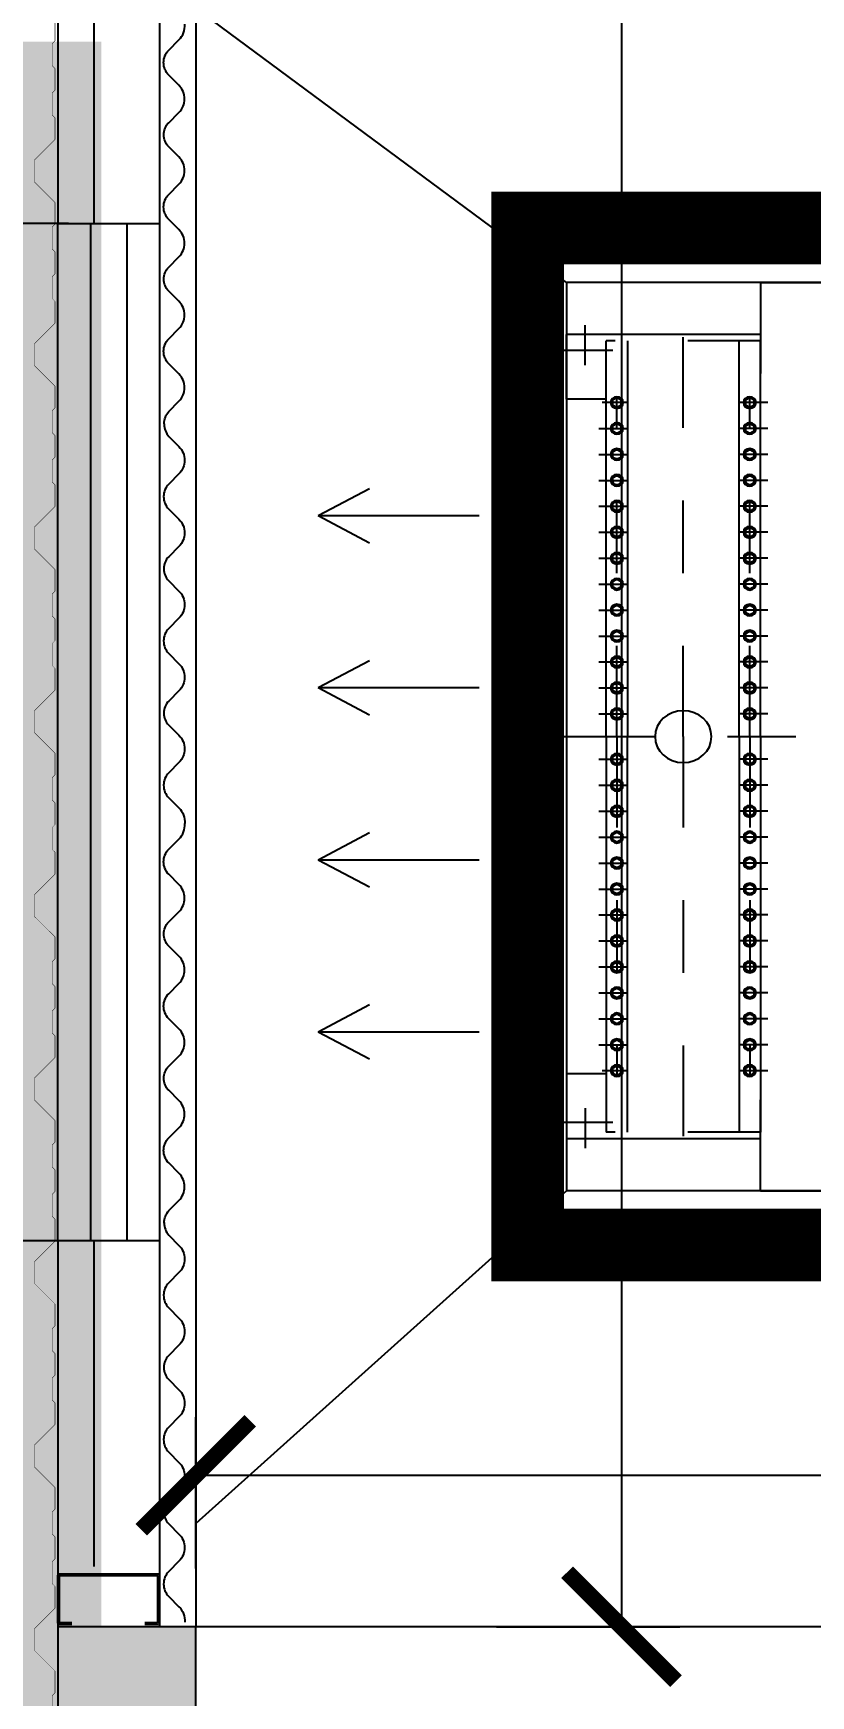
# Model space of a CAD drawing. Header units: millimetres. Extents: x -129 to 3172, y -143 to 919.
# Drawn here: x -53.422 to -52.352, y 33.584 to 35.872 of the extents above; entities that cross this region are included whole.
import ezdxf

# ---------------------------------------------------------------- set-up
doc = ezdxf.new("R2010")
doc.units = ezdxf.units.MM
doc.header["$LTSCALE"] = 0.1
for name, pattern in [('CENTER', [2, 1.25, -0.25, 0.25, -0.25]), ('DASHED', [0.75, 0.5, -0.25]), ('HIDDEN', [9.525, 6.35, -3.175])]:
    doc.linetypes.add(name, pattern=pattern)
for name, color, linetype in [('A-CHAPA ACANALADA', 8, 'Continuous'), ('A-CHAPA TRAPEZOIDAL', 3, 'Continuous'), ('A-GRANZA', 8, 'Continuous'), ('A-MURO BLOCK', 4, 'Continuous'), ('A-VISTAS', 251, 'Continuous'), ('C-METALICA', 8, 'Continuous'), ('E-GENERAL', 8, 'Continuous'), ('H-HATCH MURO', 252, 'Continuous'), ('MET-COLUMNA METALICA', 3, 'Continuous'), ('MET-CORREAS DE CV', 1, 'Continuous'), ('MET-LANA VIDRIO', 8, 'Continuous'), ('P-PINT VIAL AMARILLA', 9, 'Continuous'), ('zA-COTAS', 1, 'Continuous')]:
    doc.layers.add(name, color=color, linetype=linetype)
doc.styles.add('ROMANS', font='ROMANS.SHX', dxfattribs={"width": 0.8, "height": 0.2})
doc.linetypes.add('REFERENCIAL CORTE TRANSVERSAL WM$0$BATTING', pattern='A,0.00254,-2.54,[134,ltypeshp.shx,S=2.54,R=0,X=-2.54,Y=0],-5.08,[134,ltypeshp.shx,S=2.54,R=180,X=2.54,Y=0],-2.54', length=10.16254)
doc.dimstyles.new('COTA 1-125', dxfattribs={"dimtxt": 0.2, "dimasz": 0.15, "dimexe": 0.08, "dimexo": 0.08, "dimgap": 0.06, "dimtad": 1, "dimzin": 0, "dimdsep": 46, "dimtxsty": 'ROMANS', "dimblk": 'ARCHTICK', "dimcen": 0, "dimclrd": 256, "dimclre": 8, "dimclrt": 3, "dimadec": 0, "dimazin": 0, "dimtfac": 1, "dimtofl": 0, "dimtmove": 0, "dimatfit": 3, "dimldrblk": 'ARCHTICK', "dimfxl": 1, "dimtolj": 1, "dimtzin": 0, "dimlwd": -1, "dimlwe": -1, "dimarcsym": 0})

# ---------------------------------------------------------------- blocks, each defined once
blk = doc.blocks.new('grupo electrogeno')
at = {"layer": 'E-GENERAL'}
for p, q in [((-161.8766, 150.8983), (-164.7965, 150.8983)), ((-164.7965, 149.6483), (-164.7965, 150.8983)), ((-164.5298, 150.8983), (-164.5298, 150.7732)), ((-164.5298, 150.8983), (-164.4402, 150.8983)), ((-164.7419, 150.7376), (-164.7965, 150.7376)), ((-165.1385, 150.6795), (-165.0678, 150.7169)), ((-165.1385, 150.6795), (-164.917, 150.6795)), ((-165.1385, 150.6795), (-165.0678, 150.6421)), ((-165.1385, 150.4427), (-165.0678, 150.4801)), ((-164.7965, 149.809), (-164.7965, 150.4587)), ((-165.1385, 150.4427), (-164.917, 150.4427)), ((-165.1385, 150.4427), (-165.0678, 150.4053)), ((-165.1385, 150.2059), (-165.0678, 150.2433)), ((-165.1385, 150.2059), (-164.917, 150.2059)), ((-165.1385, 150.2059), (-165.0678, 150.1685)), ((-165.1385, 149.9691), (-165.0678, 150.0065)), ((-165.1385, 149.9691), (-164.917, 149.9691)), ((-165.1385, 149.9691), (-165.0678, 149.9317)), ((-164.7419, 149.809), (-164.7965, 149.809)), ((-164.5298, 149.6483), (-164.5298, 149.7734)), ((-161.8766, 149.6483), (-164.7965, 149.6483)), ((-164.5298, 149.6483), (-164.4402, 149.6483)), ((-164.5298, 149.6483), (-164.4402, 149.6483))]:
    blk.add_line(p, q, dxfattribs=at)
at = {"layer": 'E-GENERAL', "linetype": 'CENTER'}
for p, q in [((-164.7711, 150.7847), (-164.7711, 150.8396)), ((-164.6359, 150.2733), (-164.6359, 150.8396)), ((-164.7329, 150.8045), (-164.8067, 150.8045)), ((-164.7127, 150.7331), (-164.7475, 150.7331)), ((-164.7273, 150.2733), (-164.7273, 150.7376)), ((-164.5197, 150.7331), (-164.559, 150.7331)), ((-164.5444, 150.2733), (-164.5444, 150.7376)), ((-164.752, 150.6974), (-164.7127, 150.6974)), ((-164.5197, 150.6974), (-164.559, 150.6974)), ((-164.752, 150.6617), (-164.7127, 150.6617)), ((-164.5197, 150.6617), (-164.559, 150.6617)), ((-164.752, 150.626), (-164.7127, 150.626)), ((-164.5197, 150.626), (-164.559, 150.626)), ((-164.752, 150.5903), (-164.7127, 150.5903)), ((-164.5197, 150.5903), (-164.559, 150.5903)), ((-164.752, 150.5545), (-164.7127, 150.5545)), ((-164.5197, 150.5545), (-164.559, 150.5545)), ((-164.752, 150.5188), (-164.7127, 150.5188)), ((-164.5197, 150.5188), (-164.559, 150.5188)), ((-164.752, 150.4831), (-164.7127, 150.4831)), ((-164.5197, 150.4831), (-164.559, 150.4831)), ((-164.752, 150.4474), (-164.7127, 150.4474)), ((-164.5197, 150.4474), (-164.559, 150.4474)), ((-164.752, 150.4117), (-164.7127, 150.4117)), ((-164.5197, 150.4117), (-164.559, 150.4117)), ((-164.752, 150.376), (-164.7127, 150.376)), ((-164.5197, 150.376), (-164.559, 150.376)), ((-164.752, 150.3403), (-164.7127, 150.3403)), ((-164.5197, 150.3403), (-164.559, 150.3403)), ((-164.752, 150.3045), (-164.7127, 150.3045)), ((-164.5197, 150.3045), (-164.559, 150.3045)), ((-164.8002, 150.2733), (-164.4809, 150.2733)), ((-164.8002, 150.2733), (-164.4809, 150.2733)), ((-164.7273, 150.2733), (-164.7273, 149.809)), ((-164.6359, 150.2733), (-164.6359, 149.707)), ((-164.5444, 150.2733), (-164.5444, 149.809)), ((-164.752, 150.242), (-164.7127, 150.242)), ((-164.5197, 150.242), (-164.559, 150.242)), ((-164.752, 150.2063), (-164.7127, 150.2063)), ((-164.5197, 150.2063), (-164.559, 150.2063)), ((-164.752, 150.1706), (-164.7127, 150.1706)), ((-164.5197, 150.1706), (-164.559, 150.1706)), ((-164.752, 150.1349), (-164.7127, 150.1349)), ((-164.5197, 150.1349), (-164.559, 150.1349)), ((-164.752, 150.0992), (-164.7127, 150.0992)), ((-164.5197, 150.0992), (-164.559, 150.0992)), ((-164.752, 150.0635), (-164.7127, 150.0635)), ((-164.5197, 150.0635), (-164.559, 150.0635)), ((-164.752, 150.0278), (-164.7127, 150.0278)), ((-164.5197, 150.0278), (-164.559, 150.0278)), ((-164.752, 149.992), (-164.7127, 149.992)), ((-164.5197, 149.992), (-164.559, 149.992)), ((-164.752, 149.9563), (-164.7127, 149.9563)), ((-164.5197, 149.9563), (-164.559, 149.9563)), ((-164.752, 149.9206), (-164.7127, 149.9206)), ((-164.5197, 149.9206), (-164.559, 149.9206)), ((-164.752, 149.8849), (-164.7127, 149.8849)), ((-164.5197, 149.8849), (-164.559, 149.8849)), ((-164.752, 149.8492), (-164.7127, 149.8492)), ((-164.5197, 149.8492), (-164.559, 149.8492)), ((-164.7127, 149.8135), (-164.7475, 149.8135)), ((-164.5197, 149.8135), (-164.559, 149.8135)), ((-164.7711, 149.7619), (-164.7711, 149.707)), ((-164.733, 149.742), (-164.8067, 149.742))]:
    blk.add_line(p, q, dxfattribs=at)
at = {"layer": 'E-GENERAL', "linetype": 'Continuous'}
for p, q in [((-164.5298, 150.8269), (-164.7965, 150.8269)), ((-164.7965, 150.7376), (-164.7965, 150.8269)), ((-164.7419, 150.7376), (-164.7965, 150.7376)), ((-164.7419, 150.2733), (-164.7419, 150.7376)), ((-164.7273, 150.7398), (-164.7337, 150.7365)), ((-164.7337, 150.7298), (-164.7337, 150.7365)), ((-164.7337, 150.7298), (-164.7273, 150.7264)), ((-164.721, 150.7365), (-164.7273, 150.7398)), ((-164.7273, 150.7264), (-164.721, 150.7298)), ((-164.721, 150.7298), (-164.721, 150.7365)), ((-164.7127, 150.7376), (-164.7127, 150.2733)), ((-164.559, 150.2733), (-164.559, 150.7376)), ((-164.5444, 150.7398), (-164.5507, 150.7365)), ((-164.5507, 150.7298), (-164.5507, 150.7365)), ((-164.5507, 150.7298), (-164.5444, 150.7264)), ((-164.538, 150.7365), (-164.5444, 150.7398)), ((-164.5444, 150.7264), (-164.538, 150.7298)), ((-164.538, 150.7298), (-164.538, 150.7365)), ((-164.5298, 150.2733), (-164.5298, 150.7376)), ((-164.7273, 150.7041), (-164.7337, 150.7008)), ((-164.7337, 150.7008), (-164.7337, 150.6941)), ((-164.721, 150.7008), (-164.7273, 150.7041)), ((-164.721, 150.7008), (-164.721, 150.6941)), ((-164.5507, 150.7008), (-164.5444, 150.7041)), ((-164.5507, 150.7008), (-164.5507, 150.6941)), ((-164.5444, 150.7041), (-164.538, 150.7008)), ((-164.538, 150.7008), (-164.538, 150.6941)), ((-164.7337, 150.6941), (-164.7273, 150.6907)), ((-164.7273, 150.6907), (-164.721, 150.6941)), ((-164.5444, 150.6907), (-164.5507, 150.6941)), ((-164.538, 150.6941), (-164.5444, 150.6907)), ((-164.7273, 150.6684), (-164.7337, 150.665)), ((-164.7337, 150.665), (-164.7337, 150.6583)), ((-164.7337, 150.6583), (-164.7273, 150.655)), ((-164.721, 150.665), (-164.7273, 150.6684)), ((-164.7273, 150.655), (-164.721, 150.6583)), ((-164.721, 150.665), (-164.721, 150.6583)), ((-164.5507, 150.665), (-164.5444, 150.6684)), ((-164.5507, 150.665), (-164.5507, 150.6583)), ((-164.5444, 150.655), (-164.5507, 150.6583)), ((-164.5444, 150.6684), (-164.538, 150.665)), ((-164.538, 150.6583), (-164.5444, 150.655)), ((-164.538, 150.665), (-164.538, 150.6583)), ((-164.7273, 150.6327), (-164.7337, 150.6293)), ((-164.721, 150.6293), (-164.7273, 150.6327)), ((-164.5507, 150.6293), (-164.5444, 150.6327)), ((-164.5444, 150.6327), (-164.538, 150.6293)), ((-164.7337, 150.6293), (-164.7337, 150.6226)), ((-164.7337, 150.6226), (-164.7273, 150.6193)), ((-164.7273, 150.6193), (-164.721, 150.6226)), ((-164.721, 150.6293), (-164.721, 150.6226)), ((-164.5507, 150.6293), (-164.5507, 150.6226)), ((-164.5444, 150.6193), (-164.5507, 150.6226)), ((-164.538, 150.6226), (-164.5444, 150.6193)), ((-164.538, 150.6293), (-164.538, 150.6226)), ((-164.7273, 150.597), (-164.7337, 150.5936)), ((-164.7337, 150.5936), (-164.7337, 150.5869)), ((-164.7337, 150.5869), (-164.7273, 150.5836)), ((-164.721, 150.5936), (-164.7273, 150.597)), ((-164.7273, 150.5836), (-164.721, 150.5869)), ((-164.721, 150.5936), (-164.721, 150.5869)), ((-164.5507, 150.5936), (-164.5444, 150.597)), ((-164.5507, 150.5936), (-164.5507, 150.5869)), ((-164.5444, 150.5836), (-164.5507, 150.5869)), ((-164.5444, 150.597), (-164.538, 150.5936)), ((-164.538, 150.5869), (-164.5444, 150.5836)), ((-164.538, 150.5936), (-164.538, 150.5869)), ((-164.7273, 150.5613), (-164.7337, 150.5579)), ((-164.721, 150.5579), (-164.7273, 150.5613)), ((-164.5507, 150.5579), (-164.5444, 150.5613)), ((-164.5444, 150.5613), (-164.538, 150.5579)), ((-164.7337, 150.5579), (-164.7337, 150.5512)), ((-164.7337, 150.5512), (-164.7273, 150.5478)), ((-164.7273, 150.5478), (-164.721, 150.5512)), ((-164.721, 150.5579), (-164.721, 150.5512)), ((-164.5507, 150.5579), (-164.5507, 150.5512)), ((-164.5444, 150.5478), (-164.5507, 150.5512)), ((-164.538, 150.5512), (-164.5444, 150.5478)), ((-164.538, 150.5579), (-164.538, 150.5512)), ((-164.7273, 150.5255), (-164.7337, 150.5222)), ((-164.7337, 150.5222), (-164.7337, 150.5155)), ((-164.7337, 150.5155), (-164.7273, 150.5121)), ((-164.721, 150.5222), (-164.7273, 150.5255)), ((-164.7273, 150.5121), (-164.721, 150.5155)), ((-164.721, 150.5222), (-164.721, 150.5155)), ((-164.5507, 150.5222), (-164.5444, 150.5255)), ((-164.5507, 150.5222), (-164.5507, 150.5155)), ((-164.5444, 150.5121), (-164.5507, 150.5155)), ((-164.5444, 150.5255), (-164.538, 150.5222)), ((-164.538, 150.5155), (-164.5444, 150.5121)), ((-164.538, 150.5222), (-164.538, 150.5155)), ((-164.7273, 150.4898), (-164.7337, 150.4865)), ((-164.7337, 150.4865), (-164.7337, 150.4798)), ((-164.7337, 150.4798), (-164.7273, 150.4764)), ((-164.721, 150.4865), (-164.7273, 150.4898)), ((-164.7273, 150.4764), (-164.721, 150.4798)), ((-164.721, 150.4865), (-164.721, 150.4798)), ((-164.5507, 150.4865), (-164.5444, 150.4898)), ((-164.5507, 150.4865), (-164.5507, 150.4798)), ((-164.5444, 150.4764), (-164.5507, 150.4798)), ((-164.5444, 150.4898), (-164.538, 150.4865)), ((-164.538, 150.4798), (-164.5444, 150.4764)), ((-164.538, 150.4865), (-164.538, 150.4798)), ((-164.7273, 150.4541), (-164.7337, 150.4508)), ((-164.7337, 150.4508), (-164.7337, 150.4441)), ((-164.721, 150.4508), (-164.7273, 150.4541)), ((-164.721, 150.4508), (-164.721, 150.4441)), ((-164.5507, 150.4508), (-164.5444, 150.4541)), ((-164.5507, 150.4508), (-164.5507, 150.4441)), ((-164.5444, 150.4541), (-164.538, 150.4508)), ((-164.538, 150.4508), (-164.538, 150.4441)), ((-164.7337, 150.4441), (-164.7273, 150.4407)), ((-164.7273, 150.4407), (-164.721, 150.4441)), ((-164.5444, 150.4407), (-164.5507, 150.4441)), ((-164.538, 150.4441), (-164.5444, 150.4407)), ((-164.7273, 150.4184), (-164.7337, 150.415)), ((-164.7337, 150.415), (-164.7337, 150.4083)), ((-164.7337, 150.4083), (-164.7273, 150.405)), ((-164.721, 150.415), (-164.7273, 150.4184)), ((-164.7273, 150.405), (-164.721, 150.4083)), ((-164.721, 150.415), (-164.721, 150.4083)), ((-164.5507, 150.415), (-164.5444, 150.4184)), ((-164.5507, 150.415), (-164.5507, 150.4083)), ((-164.5444, 150.405), (-164.5507, 150.4083)), ((-164.5444, 150.4184), (-164.538, 150.415)), ((-164.538, 150.4083), (-164.5444, 150.405)), ((-164.538, 150.415), (-164.538, 150.4083)), ((-164.7273, 150.3827), (-164.7337, 150.3793)), ((-164.7337, 150.3793), (-164.7337, 150.3726)), ((-164.721, 150.3793), (-164.7273, 150.3827)), ((-164.721, 150.3793), (-164.721, 150.3726)), ((-164.5507, 150.3793), (-164.5444, 150.3827)), ((-164.5507, 150.3793), (-164.5507, 150.3726)), ((-164.5444, 150.3827), (-164.538, 150.3793)), ((-164.538, 150.3793), (-164.538, 150.3726)), ((-164.7337, 150.3726), (-164.7273, 150.3693)), ((-164.7273, 150.3693), (-164.721, 150.3726)), ((-164.5444, 150.3693), (-164.5507, 150.3726)), ((-164.538, 150.3726), (-164.5444, 150.3693)), ((-164.7273, 150.347), (-164.7337, 150.3436)), ((-164.7337, 150.3436), (-164.7337, 150.3369)), ((-164.7337, 150.3369), (-164.7273, 150.3336)), ((-164.721, 150.3436), (-164.7273, 150.347)), ((-164.7273, 150.3336), (-164.721, 150.3369)), ((-164.721, 150.3436), (-164.721, 150.3369)), ((-164.5507, 150.3436), (-164.5444, 150.347)), ((-164.5507, 150.3436), (-164.5507, 150.3369)), ((-164.5444, 150.3336), (-164.5507, 150.3369)), ((-164.5444, 150.347), (-164.538, 150.3436)), ((-164.538, 150.3369), (-164.5444, 150.3336)), ((-164.538, 150.3436), (-164.538, 150.3369)), ((-164.7273, 150.3113), (-164.7337, 150.3079)), ((-164.721, 150.3079), (-164.7273, 150.3113)), ((-164.5507, 150.3079), (-164.5444, 150.3113)), ((-164.5444, 150.3113), (-164.538, 150.3079)), ((-164.7337, 150.3079), (-164.7337, 150.3012)), ((-164.7337, 150.3012), (-164.7273, 150.2978)), ((-164.7273, 150.2978), (-164.721, 150.3012)), ((-164.721, 150.3079), (-164.721, 150.3012)), ((-164.5507, 150.3079), (-164.5507, 150.3012)), ((-164.5444, 150.2978), (-164.5507, 150.3012)), ((-164.538, 150.3012), (-164.5444, 150.2978)), ((-164.538, 150.3079), (-164.538, 150.3012)), ((-164.7419, 150.2733), (-164.7419, 149.809)), ((-164.7127, 149.809), (-164.7127, 150.2733)), ((-164.559, 150.2733), (-164.559, 149.809)), ((-164.5298, 150.2733), (-164.5298, 149.809)), ((-164.7337, 150.2454), (-164.7273, 150.2488)), ((-164.7337, 150.2387), (-164.7337, 150.2454)), ((-164.7273, 150.2488), (-164.721, 150.2454)), ((-164.721, 150.2387), (-164.721, 150.2454)), ((-164.5444, 150.2488), (-164.5507, 150.2454)), ((-164.5507, 150.2387), (-164.5507, 150.2454)), ((-164.538, 150.2454), (-164.5444, 150.2488)), ((-164.538, 150.2387), (-164.538, 150.2454)), ((-164.7273, 150.2353), (-164.7337, 150.2387)), ((-164.721, 150.2387), (-164.7273, 150.2353)), ((-164.5507, 150.2387), (-164.5444, 150.2353)), ((-164.5444, 150.2353), (-164.538, 150.2387)), ((-164.7337, 150.2097), (-164.7273, 150.213)), ((-164.7337, 150.203), (-164.7337, 150.2097)), ((-164.7273, 150.1996), (-164.7337, 150.203)), ((-164.7273, 150.213), (-164.721, 150.2097)), ((-164.721, 150.203), (-164.7273, 150.1996)), ((-164.721, 150.203), (-164.721, 150.2097)), ((-164.5444, 150.213), (-164.5507, 150.2097)), ((-164.5507, 150.203), (-164.5507, 150.2097)), ((-164.5507, 150.203), (-164.5444, 150.1996)), ((-164.538, 150.2097), (-164.5444, 150.213)), ((-164.5444, 150.1996), (-164.538, 150.203)), ((-164.538, 150.203), (-164.538, 150.2097)), ((-164.7337, 150.174), (-164.7273, 150.1773)), ((-164.7337, 150.1673), (-164.7337, 150.174)), ((-164.7273, 150.1773), (-164.721, 150.174)), ((-164.721, 150.1673), (-164.721, 150.174)), ((-164.5444, 150.1773), (-164.5507, 150.174)), ((-164.5507, 150.1673), (-164.5507, 150.174)), ((-164.538, 150.174), (-164.5444, 150.1773)), ((-164.538, 150.1673), (-164.538, 150.174)), ((-164.7273, 150.1639), (-164.7337, 150.1673)), ((-164.721, 150.1673), (-164.7273, 150.1639)), ((-164.5507, 150.1673), (-164.5444, 150.1639)), ((-164.5444, 150.1639), (-164.538, 150.1673)), ((-164.7337, 150.1383), (-164.7273, 150.1416)), ((-164.7337, 150.1316), (-164.7337, 150.1383)), ((-164.7273, 150.1282), (-164.7337, 150.1316)), ((-164.7273, 150.1416), (-164.721, 150.1383)), ((-164.721, 150.1316), (-164.7273, 150.1282)), ((-164.721, 150.1316), (-164.721, 150.1383)), ((-164.5444, 150.1416), (-164.5507, 150.1383)), ((-164.5507, 150.1316), (-164.5507, 150.1383)), ((-164.5507, 150.1316), (-164.5444, 150.1282)), ((-164.538, 150.1383), (-164.5444, 150.1416)), ((-164.5444, 150.1282), (-164.538, 150.1316)), ((-164.538, 150.1316), (-164.538, 150.1383)), ((-164.7337, 150.1025), (-164.7273, 150.1059)), ((-164.7273, 150.1059), (-164.721, 150.1025)), ((-164.5444, 150.1059), (-164.5507, 150.1025)), ((-164.538, 150.1025), (-164.5444, 150.1059)), ((-164.7337, 150.0958), (-164.7337, 150.1025)), ((-164.7273, 150.0925), (-164.7337, 150.0958)), ((-164.721, 150.0958), (-164.7273, 150.0925)), ((-164.721, 150.0958), (-164.721, 150.1025)), ((-164.5507, 150.0958), (-164.5507, 150.1025)), ((-164.5507, 150.0958), (-164.5444, 150.0925)), ((-164.5444, 150.0925), (-164.538, 150.0958)), ((-164.538, 150.0958), (-164.538, 150.1025)), ((-164.7337, 150.0668), (-164.7273, 150.0702)), ((-164.7337, 150.0601), (-164.7337, 150.0668)), ((-164.7273, 150.0568), (-164.7337, 150.0601)), ((-164.7273, 150.0702), (-164.721, 150.0668)), ((-164.721, 150.0601), (-164.7273, 150.0568)), ((-164.721, 150.0601), (-164.721, 150.0668)), ((-164.5444, 150.0702), (-164.5507, 150.0668)), ((-164.5507, 150.0601), (-164.5507, 150.0668)), ((-164.5507, 150.0601), (-164.5444, 150.0568)), ((-164.538, 150.0668), (-164.5444, 150.0702)), ((-164.5444, 150.0568), (-164.538, 150.0601)), ((-164.538, 150.0601), (-164.538, 150.0668)), ((-164.7337, 150.0311), (-164.7273, 150.0345)), ((-164.7337, 150.0244), (-164.7337, 150.0311)), ((-164.7273, 150.0211), (-164.7337, 150.0244)), ((-164.7273, 150.0345), (-164.721, 150.0311)), ((-164.721, 150.0244), (-164.7273, 150.0211)), ((-164.721, 150.0244), (-164.721, 150.0311)), ((-164.5444, 150.0345), (-164.5507, 150.0311)), ((-164.5507, 150.0244), (-164.5507, 150.0311)), ((-164.5507, 150.0244), (-164.5444, 150.0211)), ((-164.538, 150.0311), (-164.5444, 150.0345)), ((-164.5444, 150.0211), (-164.538, 150.0244)), ((-164.538, 150.0244), (-164.538, 150.0311)), ((-164.7337, 149.9954), (-164.7273, 149.9988)), ((-164.7337, 149.9887), (-164.7337, 149.9954)), ((-164.7273, 149.9988), (-164.721, 149.9954)), ((-164.721, 149.9887), (-164.721, 149.9954)), ((-164.5444, 149.9988), (-164.5507, 149.9954)), ((-164.5507, 149.9887), (-164.5507, 149.9954)), ((-164.538, 149.9954), (-164.5444, 149.9988)), ((-164.538, 149.9887), (-164.538, 149.9954)), ((-164.7273, 149.9853), (-164.7337, 149.9887)), ((-164.721, 149.9887), (-164.7273, 149.9853)), ((-164.5507, 149.9887), (-164.5444, 149.9853)), ((-164.5444, 149.9853), (-164.538, 149.9887)), ((-164.7337, 149.9597), (-164.7273, 149.963)), ((-164.7337, 149.953), (-164.7337, 149.9597)), ((-164.7273, 149.9496), (-164.7337, 149.953)), ((-164.7273, 149.963), (-164.721, 149.9597)), ((-164.721, 149.953), (-164.7273, 149.9496)), ((-164.721, 149.953), (-164.721, 149.9597)), ((-164.5444, 149.963), (-164.5507, 149.9597)), ((-164.5507, 149.953), (-164.5507, 149.9597)), ((-164.5507, 149.953), (-164.5444, 149.9496)), ((-164.538, 149.9597), (-164.5444, 149.963)), ((-164.5444, 149.9496), (-164.538, 149.953)), ((-164.538, 149.953), (-164.538, 149.9597)), ((-164.7337, 149.924), (-164.7273, 149.9273)), ((-164.7337, 149.9173), (-164.7337, 149.924)), ((-164.7273, 149.9273), (-164.721, 149.924)), ((-164.721, 149.9173), (-164.721, 149.924)), ((-164.5444, 149.9273), (-164.5507, 149.924)), ((-164.5507, 149.9173), (-164.5507, 149.924)), ((-164.538, 149.924), (-164.5444, 149.9273)), ((-164.538, 149.9173), (-164.538, 149.924)), ((-164.7273, 149.9139), (-164.7337, 149.9173)), ((-164.721, 149.9173), (-164.7273, 149.9139)), ((-164.5507, 149.9173), (-164.5444, 149.9139)), ((-164.5444, 149.9139), (-164.538, 149.9173)), ((-164.7337, 149.8883), (-164.7273, 149.8916)), ((-164.7337, 149.8816), (-164.7337, 149.8883)), ((-164.7273, 149.8782), (-164.7337, 149.8816)), ((-164.7273, 149.8916), (-164.721, 149.8883)), ((-164.721, 149.8816), (-164.7273, 149.8782)), ((-164.721, 149.8816), (-164.721, 149.8883)), ((-164.5444, 149.8916), (-164.5507, 149.8883)), ((-164.5507, 149.8816), (-164.5507, 149.8883)), ((-164.5507, 149.8816), (-164.5444, 149.8782)), ((-164.538, 149.8883), (-164.5444, 149.8916)), ((-164.5444, 149.8782), (-164.538, 149.8816)), ((-164.538, 149.8816), (-164.538, 149.8883)), ((-164.7337, 149.8525), (-164.7273, 149.8559)), ((-164.7337, 149.8458), (-164.7337, 149.8525)), ((-164.7273, 149.8559), (-164.721, 149.8525)), ((-164.721, 149.8458), (-164.721, 149.8525)), ((-164.5444, 149.8559), (-164.5507, 149.8525)), ((-164.5507, 149.8458), (-164.5507, 149.8525)), ((-164.538, 149.8525), (-164.5444, 149.8559)), ((-164.538, 149.8458), (-164.538, 149.8525)), ((-164.7273, 149.8425), (-164.7337, 149.8458)), ((-164.721, 149.8458), (-164.7273, 149.8425)), ((-164.5507, 149.8458), (-164.5444, 149.8425)), ((-164.5444, 149.8425), (-164.538, 149.8458)), ((-164.7965, 149.809), (-164.7965, 149.7197)), ((-164.7419, 149.809), (-164.7965, 149.809)), ((-164.7337, 149.8168), (-164.7273, 149.8202)), ((-164.7337, 149.8168), (-164.7337, 149.8101)), ((-164.7273, 149.8068), (-164.7337, 149.8101)), ((-164.7273, 149.8202), (-164.721, 149.8168)), ((-164.721, 149.8101), (-164.7273, 149.8068)), ((-164.721, 149.8168), (-164.721, 149.8101)), ((-164.5507, 149.8168), (-164.5444, 149.8202)), ((-164.5507, 149.8168), (-164.5507, 149.8101)), ((-164.5444, 149.8068), (-164.5507, 149.8101)), ((-164.5444, 149.8202), (-164.538, 149.8168)), ((-164.538, 149.8101), (-164.5444, 149.8068)), ((-164.538, 149.8168), (-164.538, 149.8101)), ((-164.5298, 149.7197), (-164.7965, 149.7197))]:
    blk.add_line(p, q, dxfattribs=at)
at = {"layer": 'E-GENERAL', "linetype": 'DASHED'}
for p, q in [((-164.5298, 150.8179), (-164.7419, 150.8179)), ((-164.7419, 150.7376), (-164.7419, 150.8179)), ((-164.7127, 150.8179), (-164.7127, 150.7376)), ((-164.559, 150.7376), (-164.559, 150.8179)), ((-164.5298, 150.7376), (-164.5298, 150.8179)), ((-164.7419, 149.809), (-164.7419, 149.7287)), ((-164.7127, 149.7287), (-164.7127, 149.809)), ((-164.559, 149.809), (-164.559, 149.7287)), ((-164.5298, 149.809), (-164.5298, 149.7287)), ((-164.5298, 149.7287), (-164.7419, 149.7287))]:
    blk.add_line(p, q, dxfattribs=at)
at = {"layer": 'E-GENERAL', "linetype": 'Continuous'}
for centre in [(-164.7273, 150.7331), (-164.5444, 150.7331), (-164.7273, 150.6974), (-164.5444, 150.6974), (-164.7273, 150.6617), (-164.5444, 150.6617), (-164.7273, 150.626), (-164.5444, 150.626), (-164.7273, 150.5188), (-164.5444, 150.5188), (-164.7273, 150.4831), (-164.5444, 150.4831), (-164.7273, 150.4474), (-164.5444, 150.4474), (-164.7273, 150.3403), (-164.5444, 150.3403), (-164.7273, 150.3045), (-164.5444, 150.3045), (-164.7273, 150.242), (-164.5444, 150.242), (-164.7273, 150.2063), (-164.5444, 150.2063), (-164.7273, 150.0992), (-164.5444, 150.0992), (-164.7273, 150.0635), (-164.5444, 150.0635), (-164.7273, 150.0278), (-164.5444, 150.0278), (-164.7273, 149.9206), (-164.5444, 149.9206), (-164.7273, 149.8849), (-164.5444, 149.8849), (-164.7273, 149.8492), (-164.5444, 149.8492)]:
    blk.add_ellipse(centre, major_axis=(0.00876, 0), ratio=0.91735, start_param=3.141593, end_param=9.424778, dxfattribs=at)
for centre, major_axis in [((-164.7273, 150.7331), (-0.00633, 0)), ((-164.5444, 150.7331), (-0.00633, 0)), ((-164.7273, 150.6974), (-0.00633, 0)), ((-164.5444, 150.6974), (-0.00633, 0)), ((-164.7273, 150.6617), (-0.00633, 0)), ((-164.5444, 150.6617), (-0.00633, 0)), ((-164.7273, 150.626), (-0.00633, 0)), ((-164.5444, 150.626), (-0.00633, 0)), ((-164.7273, 150.5903), (-0.00876, 0)), ((-164.7273, 150.5903), (-0.00633, 0)), ((-164.5444, 150.5903), (-0.00876, 0)), ((-164.5444, 150.5903), (-0.00633, 0)), ((-164.7273, 150.5545), (-0.00876, 0)), ((-164.5444, 150.5545), (-0.00876, 0)), ((-164.7273, 150.5545), (-0.00633, 0)), ((-164.5444, 150.5545), (-0.00633, 0)), ((-164.7273, 150.5188), (-0.00633, 0)), ((-164.5444, 150.5188), (-0.00633, 0)), ((-164.7273, 150.4831), (-0.00633, 0)), ((-164.5444, 150.4831), (-0.00633, 0)), ((-164.7273, 150.4474), (-0.00633, 0)), ((-164.5444, 150.4474), (-0.00633, 0)), ((-164.7273, 150.4117), (-0.00876, 0)), ((-164.7273, 150.4117), (-0.00633, 0)), ((-164.5444, 150.4117), (-0.00876, 0)), ((-164.5444, 150.4117), (-0.00633, 0)), ((-164.7273, 150.376), (-0.00876, 0)), ((-164.7273, 150.376), (-0.00633, 0)), ((-164.5444, 150.376), (-0.00876, 0)), ((-164.5444, 150.376), (-0.00633, 0)), ((-164.7273, 150.3403), (-0.00633, 0)), ((-164.5444, 150.3403), (-0.00633, 0)), ((-164.7273, 150.3045), (-0.00633, 0)), ((-164.5444, 150.3045), (-0.00633, 0)), ((-164.7273, 150.242), (-0.00633, 0)), ((-164.5444, 150.242), (-0.00633, 0)), ((-164.7273, 150.2063), (-0.00633, 0)), ((-164.5444, 150.2063), (-0.00633, 0)), ((-164.7273, 150.1706), (-0.00876, 0)), ((-164.7273, 150.1706), (-0.00633, 0)), ((-164.5444, 150.1706), (-0.00876, 0)), ((-164.5444, 150.1706), (-0.00633, 0)), ((-164.7273, 150.1349), (-0.00876, 0)), ((-164.7273, 150.1349), (-0.00633, 0)), ((-164.5444, 150.1349), (-0.00876, 0)), ((-164.5444, 150.1349), (-0.00633, 0)), ((-164.7273, 150.0992), (-0.00633, 0)), ((-164.5444, 150.0992), (-0.00633, 0)), ((-164.7273, 150.0635), (-0.00633, 0)), ((-164.5444, 150.0635), (-0.00633, 0)), ((-164.7273, 150.0278), (-0.00633, 0)), ((-164.5444, 150.0278), (-0.00633, 0)), ((-164.7273, 149.992), (-0.00876, 0)), ((-164.7273, 149.992), (-0.00633, 0)), ((-164.5444, 149.992), (-0.00876, 0)), ((-164.5444, 149.992), (-0.00633, 0)), ((-164.7273, 149.9563), (-0.00876, 0)), ((-164.7273, 149.9563), (-0.00633, 0)), ((-164.5444, 149.9563), (-0.00876, 0)), ((-164.5444, 149.9563), (-0.00633, 0)), ((-164.7273, 149.9206), (-0.00633, 0)), ((-164.5444, 149.9206), (-0.00633, 0)), ((-164.7273, 149.8849), (-0.00633, 0)), ((-164.5444, 149.8849), (-0.00633, 0)), ((-164.7273, 149.8492), (-0.00633, 0)), ((-164.5444, 149.8492), (-0.00633, 0)), ((-164.7273, 149.8135), (-0.00876, 0)), ((-164.7273, 149.8135), (-0.00633, 0)), ((-164.5444, 149.8135), (-0.00876, 0)), ((-164.5444, 149.8135), (-0.00633, 0))]:
    blk.add_ellipse(centre, major_axis=major_axis, ratio=0.91735, dxfattribs=at)
at = {"layer": 'E-GENERAL'}
blk.add_ellipse((-164.6359, 150.2733), major_axis=(0.0389, 0), ratio=0.91735, start_param=3.141593, end_param=9.424778, dxfattribs=at)
blk = doc.blocks.new('A$C1F186A80')
at = {"layer": 'E-GENERAL'}
for p, q in [((0.5103, 1.7079), (0, 2.0857)), ((0.5103, 0.4579), (0, 0))]:
    blk.add_line(p, q, dxfattribs=at)
at = {"xscale": -1, "rotation": 180}
blk.add_blockref('grupo electrogeno', (165.3067, 151.3562), dxfattribs=at)
blk = doc.blocks.new('_ARCHTICK')
at = {"color": 0, "linetype": 'ByBlock', "const_width": 0.15}
blk.add_lwpolyline([(-0.5, -0.5), (0.5, 0.5)], dxfattribs=at)
blk = doc.blocks.new('*D392')
at = {"layer": 'Defpoints', "color": 0, "transparency": 16777216}
for p in [(-52.6304, 41.588, -0.0219), (-52.8647, 33.6785, -0.023), (-52.6125, 33.6785)]:
    blk.add_point(p, dxfattribs=at)
at = {"layer": 'zA-COTAS', "transparency": 16777216}
blk.add_line((-52.6125, 41.588), (-52.6125, 33.6785), dxfattribs=at)
at = {"layer": 'zA-COTAS', "color": 8, "linetype": 'HIDDEN', "transparency": 16777216}
for p, q in [((-52.5504, 41.588), (-52.5325, 41.588)), ((-52.7847, 33.6785), (-52.5325, 33.6785))]:
    blk.add_line(p, q, dxfattribs=at)
at = {"layer": 'zA-COTAS', "transparency": 16777216, "xscale": 0.15, "yscale": 0.15, "zscale": 0.15}
for p, rotation in [((-52.6125, 41.588), 90), ((-52.6125, 33.6785), 270)]:
    blk.add_blockref('_ARCHTICK', p, dxfattribs=dict(at, rotation=rotation))
at = {"layer": 'zA-COTAS', "color": 3, "transparency": 16777216, "insert": (-52.7725, 37.6333), "char_height": 0.2, "attachment_point": 5, "rotation": 90, "style": 'ROMANS'}
blk.add_mtext('\\A1;7.91', dxfattribs=at)
blk = doc.blocks.new('*D414')
at = {"layer": 'Defpoints', "color": 0, "transparency": 16777216}
for p in [(-49.1047, 33.8871), (-53.1984, 33.6785, -0.0219), (-49.1047, 33.6785, -0.0103)]:
    blk.add_point(p, dxfattribs=at)
at = {"layer": 'zA-COTAS', "color": 8, "linetype": 'HIDDEN', "transparency": 16777216}
for p, q in [((-53.1984, 33.7585), (-53.1984, 33.9671)), ((-49.1047, 33.7585), (-49.1047, 33.9671))]:
    blk.add_line(p, q, dxfattribs=at)
at = {"layer": 'zA-COTAS', "transparency": 16777216}
blk.add_line((-53.1984, 33.8871), (-49.1047, 33.8871), dxfattribs=at)
at = {"layer": 'zA-COTAS', "transparency": 16777216, "xscale": 0.15, "yscale": 0.15, "zscale": 0.15, "rotation": 180}
blk.add_blockref('_ARCHTICK', (-53.1984, 33.8871), dxfattribs=at)
at = {"layer": 'zA-COTAS', "transparency": 16777216, "xscale": 0.15, "yscale": 0.15, "zscale": 0.15}
blk.add_blockref('_ARCHTICK', (-49.1047, 33.8871), dxfattribs=at)
at = {"layer": 'zA-COTAS', "color": 3, "transparency": 16777216, "insert": (-51.1515, 34.0471), "char_height": 0.2, "attachment_point": 5, "style": 'ROMANS'}
blk.add_mtext('\\A1;4.09', dxfattribs=at)
blk = doc.blocks.new('*D507')
at = {"layer": 'Defpoints', "color": 0, "transparency": 16777216}
for p in [(-53.6652, 35.6098), (-53.2934, 35.6098, 0.0122), (-53.2934, 34.2098, 0.0122)]:
    blk.add_point(p, dxfattribs=at)
at = {"layer": 'zA-COTAS', "color": 8, "linetype": 'HIDDEN', "transparency": 16777216}
for p, q in [((-53.3734, 35.6098), (-53.7452, 35.6098)), ((-53.3734, 34.2098), (-53.7452, 34.2098))]:
    blk.add_line(p, q, dxfattribs=at)
at = {"layer": 'zA-COTAS', "transparency": 16777216}
blk.add_line((-53.6652, 34.2098), (-53.6652, 35.6098), dxfattribs=at)
at = {"layer": 'zA-COTAS', "transparency": 16777216, "xscale": 0.15, "yscale": 0.15, "zscale": 0.15}
for p, rotation in [((-53.6652, 35.6098), 90), ((-53.6652, 34.2098), 270)]:
    blk.add_blockref('_ARCHTICK', p, dxfattribs=dict(at, rotation=rotation))
at = {"layer": 'zA-COTAS', "color": 3, "transparency": 16777216, "insert": (-53.8252, 34.9098), "char_height": 0.2, "attachment_point": 5, "rotation": 90, "style": 'ROMANS'}
blk.add_mtext('\\A1;1.40', dxfattribs=at)

msp = doc.modelspace()

# ---------------------------------------------------------------- hatches: boundary and pattern name
at = {"layer": 'A-GRANZA'}
h = msp.add_hatch(dxfattribs=at)
h.set_pattern_fill('AR-CONC', color=256, scale=0.005)
h.paths.add_polyline_path([(-53.3284, 35.8599), (-53.3284, 32.3713), (-57.0987, 32.3713), (-57.0987, 17.3824), (-55.5284, 17.3824), (-55.5284, -2.5346), (-39.9626, -2.5346), (-39.9625, -5.8465), (-58.1316, -5.8465), (-58.1316, 35.8599)])
at = {"layer": 'H-HATCH MURO'}
h = msp.add_hatch(color=256, dxfattribs=at)
h.dxf.hatch_style = 1
h.paths.add_polyline_path([(-53.3884, 32.2287), (-53.1984, 32.2287), (-53.1984, 33.6785), (-53.3884, 33.6785)])
h.paths.add_polyline_path([(-53.3884, 25.8739), (-53.1984, 25.8739), (-53.1984, 31.2287), (-53.3884, 31.2287), (-53.3884, 29.2303), (-53.1984, 29.2303), (-53.1984, 28.2303), (-53.3884, 28.2303)])
h.paths.add_polyline_path([(-53.3884, 21.9466), (-53.1984, 21.9466), (-53.1984, 24.8739), (-53.3884, 24.8739)])
h.paths.add_polyline_path([(-53.3884, 18.4027), (-53.1984, 18.4027), (-53.1984, 20.9466), (-53.3884, 20.9466)])
h.paths.add_polyline_path([(-53.1984, 17.4027), (-53.3884, 17.4027), (-53.3884, 16.7143), (-53.1984, 16.7143)])
h = msp.add_hatch(dxfattribs=at)
h.set_pattern_fill('ANGLE', color=256)
h.set_pattern_definition([(0, (0, 0.208), (0, 6.985), [5.08, -1.905]), (90, (0, 0.208), (-6.985, 4e-16), [5.08, -1.905])])
h.paths.add_polyline_path([(-49.0214, 33.6785), (-53.1984, 33.6785), (-53.1984, 33.4885), (-49.0214, 33.4885)])

# ---------------------------------------------------------------- linework, layer by layer
at = {"layer": 'A-CHAPA ACANALADA', "elevation": 0.0006}
for points in [[(-53.242, 35.334), (-53.242, 35.3343, -0.181707), (-53.2356, 35.3512), (-53.2216, 35.3652, 0.414214), (-53.2216, 35.4027), (-53.2356, 35.4168, -0.414214), (-53.2356, 35.4512), (-53.2216, 35.4652, 0.414214), (-53.2216, 35.5027), (-53.2356, 35.5168, -0.414214), (-53.2356, 35.5498), (-53.2216, 35.5639, 0.414214), (-53.2216, 35.6014), (-53.2356, 35.6154, -0.414214), (-53.2356, 35.6498), (-53.2216, 35.6639, 0.414214), (-53.2216, 35.7014), (-53.2356, 35.7154, -0.414214), (-53.2356, 35.7485), (-53.2216, 35.7625, 0.414214), (-53.2216, 35.8), (-53.2356, 35.8141, -0.414214), (-53.2356, 35.8485), (-53.2216, 35.8625, 0.219544), (-53.2137, 35.884, 0.923906)], [(-53.242, 35.334), (-53.242, 35.3336, 0.181707), (-53.2356, 35.3168), (-53.2216, 35.3027, -0.414214), (-53.2216, 35.2652), (-53.2356, 35.2512, 0.414214), (-53.2356, 35.2168), (-53.2216, 35.2027, -0.414214), (-53.2216, 35.1652), (-53.2356, 35.1512, 0.414214), (-53.2356, 35.1181), (-53.2216, 35.104, -0.414214), (-53.2216, 35.0665), (-53.2356, 35.0525, 0.414214), (-53.2356, 35.0181), (-53.2216, 35.004, -0.414214), (-53.2216, 34.9665), (-53.2356, 34.9525, 0.414214), (-53.2356, 34.9194), (-53.2216, 34.9054, -0.414214), (-53.2216, 34.8679), (-53.2356, 34.8538, 0.414214), (-53.2356, 34.8194), (-53.2216, 34.8054, -0.219544), (-53.2137, 34.784, -0.923906)], [(-53.242, 34.234), (-53.242, 34.2343, -0.181707), (-53.2356, 34.2512), (-53.2216, 34.2652, 0.414214), (-53.2216, 34.3027), (-53.2356, 34.3168, -0.414214), (-53.2356, 34.3512), (-53.2216, 34.3652, 0.414214), (-53.2216, 34.4027), (-53.2356, 34.4168, -0.414214), (-53.2356, 34.4498), (-53.2216, 34.4639, 0.414214), (-53.2216, 34.5014), (-53.2356, 34.5154, -0.414214), (-53.2356, 34.5498), (-53.2216, 34.5639, 0.414214), (-53.2216, 34.6014), (-53.2356, 34.6154, -0.414214), (-53.2356, 34.6485), (-53.2216, 34.6625, 0.414214), (-53.2216, 34.7), (-53.2356, 34.7141, -0.414214), (-53.2356, 34.7485), (-53.2216, 34.7625, 0.219544), (-53.2137, 34.784, 0.923906)], [(-53.242, 34.2347), (-53.242, 34.2343, 0.181707), (-53.2356, 34.2174), (-53.2216, 34.2034, -0.414214), (-53.2216, 34.1659), (-53.2356, 34.1519, 0.414214), (-53.2356, 34.1174), (-53.2216, 34.1034, -0.414214), (-53.2216, 34.0659), (-53.2356, 34.0519, 0.414214), (-53.2356, 34.0188), (-53.2216, 34.0047, -0.414214), (-53.2216, 33.9672), (-53.2356, 33.9532, 0.414214), (-53.2356, 33.9188), (-53.2216, 33.9047, -0.414214), (-53.2216, 33.8672), (-53.2356, 33.8532, 0.414214), (-53.2356, 33.8201), (-53.2216, 33.8061, -0.414214), (-53.2216, 33.7686), (-53.2356, 33.7545, 0.414214), (-53.2356, 33.7201), (-53.2216, 33.7061, -0.219544), (-53.2137, 33.6847, -0.923906)]]:
    msp.add_lwpolyline(points, format="xyb", dxfattribs=at)
at = {"layer": 'A-CHAPA TRAPEZOIDAL'}
for points in [[(-53.3922, 35.8913, 0.0006, 0.0006, 0), (-53.3922, 35.8613, 0.0006, 0.0006, 0), (-53.3962, 35.8573, 0.0006, 0.0006, 0), (-53.3962, 35.8273, 0.0006, 0.0006, 0), (-53.3922, 35.8233, 0.0006, 0.0006, 0), (-53.3922, 35.7933, 0.0006, 0.0006, 0), (-53.3962, 35.7893, 0.0006, 0.0006, 0), (-53.3962, 35.7593, 0.0006, 0.0006, 0), (-53.3922, 35.7553, 0.0006, 0.0006, 0), (-53.3922, 35.7253, 0.0006, 0.0006, 0), (-53.4205, 35.697, 0.0006, 0.0006, 0), (-53.4205, 35.667, 0.0006, 0.0006, 0), (-53.3922, 35.6387, 0.0006, 0.0006, 0), (-53.3922, 35.6087, 0.0006, 0.0006, 0), (-53.3962, 35.6047, 0.0006, 0.0006, 0), (-53.3962, 35.5747, 0.0006, 0.0006, 0), (-53.3922, 35.5707, 0.0006, 0.0006, 0), (-53.3922, 35.5407, 0.0006, 0.0006, 0), (-53.3962, 35.5367, 0.0006, 0.0006, 0), (-53.3962, 35.5067, 0.0006, 0.0006, 0), (-53.3922, 35.5027, 0.0006, 0.0006, 0), (-53.3922, 35.4727, 0.0006, 0.0006, 0), (-53.4205, 35.4444, 0.0006, 0.0006, 0), (-53.4205, 35.4144, 0.0006, 0.0006, 0), (-53.3922, 35.3861, 0.0006, 0.0006, 0), (-53.3922, 35.3561, 0.0006, 0.0006, 0), (-53.3962, 35.3521, 0.0006, 0.0006, 0), (-53.3962, 35.3221, 0.0006, 0.0006, 0), (-53.3922, 35.3181, 0.0006, 0.0006, 0), (-53.3922, 35.2881, 0.0006, 0.0006, 0), (-53.3962, 35.2841, 0.0006, 0.0006, 0), (-53.3962, 35.2541, 0.0006, 0.0006, 0), (-53.3922, 35.2501, 0.0006, 0.0006, 0), (-53.3922, 35.2201, 0.0006, 0.0006, 0), (-53.4205, 35.1918, 0.0006, 0.0006, 0), (-53.4205, 35.1618, 0.0006, 0.0006, 0), (-53.3922, 35.1336, 0.0006, 0.0006, 0), (-53.3922, 35.1036, 0.0006, 0.0006, 0), (-53.3962, 35.0996, 0.0006, 0.0006, 0), (-53.3962, 35.0696, 0.0006, 0.0006, 0), (-53.3922, 35.0656, 0.0006, 0.0006, 0), (-53.3922, 35.0356, 0.0006, 0.0006, 0), (-53.3962, 35.0316, 0.0006, 0.0006, 0), (-53.3962, 35.0016, 0.0006, 0.0006, 0), (-53.3922, 34.9976, 0.0006, 0.0006, 0), (-53.3922, 34.9676, 0.0006, 0.0006, 0), (-53.4205, 34.9393, 0.0006, 0.0006, 0), (-53.4205, 34.9093, 0.0006, 0.0006, 0), (-53.3922, 34.881, 0, 0, 0)], [(-53.3922, 34.881, 0.0006, 0.0006, 0), (-53.3922, 34.851, 0.0006, 0.0006, 0), (-53.3962, 34.847, 0.0006, 0.0006, 0), (-53.3962, 34.8164, 0.0006, 0.0006, 0), (-53.3922, 34.8124, 0.0006, 0.0006, 0), (-53.3922, 34.7824, 0.0006, 0.0006, 0), (-53.3962, 34.7784, 0.0006, 0.0006, 0), (-53.3962, 34.7484, 0.0006, 0.0006, 0), (-53.3922, 34.7444, 0.0006, 0.0006, 0), (-53.3922, 34.7144, 0.0006, 0.0006, 0), (-53.4205, 34.6861, 0.0006, 0.0006, 0), (-53.4205, 34.6561, 0.0006, 0.0006, 0), (-53.3922, 34.6279, 0.0006, 0.0006, 0), (-53.3922, 34.5979, 0.0006, 0.0006, 0), (-53.3962, 34.5939, 0.0006, 0.0006, 0), (-53.3962, 34.5639, 0.0006, 0.0006, 0), (-53.3922, 34.5599, 0.0006, 0.0006, 0), (-53.3922, 34.5299, 0.0006, 0.0006, 0), (-53.3962, 34.5259, 0.0006, 0.0006, 0), (-53.3962, 34.4959, 0.0006, 0.0006, 0), (-53.3922, 34.4919, 0.0006, 0.0006, 0), (-53.3922, 34.4619, 0.0006, 0.0006, 0), (-53.4205, 34.4336, 0.0006, 0.0006, 0), (-53.4205, 34.4036, 0.0006, 0.0006, 0), (-53.3922, 34.3753, 0.0006, 0.0006, 0), (-53.3922, 34.3453, 0.0006, 0.0006, 0), (-53.3962, 34.3413, 0.0006, 0.0006, 0), (-53.3962, 34.3113, 0.0006, 0.0006, 0), (-53.3922, 34.3073, 0.0006, 0.0006, 0), (-53.3922, 34.2773, 0.0006, 0.0006, 0), (-53.3962, 34.2733, 0.0006, 0.0006, 0), (-53.3962, 34.2433, 0.0006, 0.0006, 0), (-53.3922, 34.2393, 0.0006, 0.0006, 0), (-53.3922, 34.2093, 0.0006, 0.0006, 0), (-53.4205, 34.181, 0.0006, 0.0006, 0), (-53.4205, 34.151, 0.0006, 0.0006, 0), (-53.3922, 34.1227, 0.0006, 0.0006, 0), (-53.3922, 34.0927, 0.0006, 0.0006, 0), (-53.3962, 34.0887, 0.0006, 0.0006, 0), (-53.3962, 34.0587, 0.0006, 0.0006, 0), (-53.3922, 34.0547, 0.0006, 0.0006, 0), (-53.3922, 34.0247, 0.0006, 0.0006, 0), (-53.3962, 34.0207, 0.0006, 0.0006, 0), (-53.3962, 33.9907, 0.0006, 0.0006, 0), (-53.3922, 33.9867, 0.0006, 0.0006, 0), (-53.3922, 33.9567, 0.0006, 0.0006, 0), (-53.4205, 33.9284, 0.0006, 0.0006, 0), (-53.4205, 33.8984, 0.0006, 0.0006, 0), (-53.3922, 33.8701, 0.0006, 0.0006, 0), (-53.3922, 33.8401, 0.0006, 0.0006, 0), (-53.3962, 33.8361, 0.0006, 0.0006, 0), (-53.3962, 33.8061, 0.0006, 0.0006, 0), (-53.3922, 33.8021, 0.0006, 0.0006, 0), (-53.3922, 33.7721, 0.0006, 0.0006, 0), (-53.3962, 33.7681, 0.0006, 0.0006, 0), (-53.3962, 33.7381, 0.0006, 0.0006, 0), (-53.3922, 33.7341, 0.0006, 0.0006, 0), (-53.3922, 33.7041, 0.0006, 0.0006, 0), (-53.4205, 33.6759, 0.0006, 0.0006, 0), (-53.4205, 33.6459, 0.0006, 0.0006, 0), (-53.3922, 33.6176, 0.0006, 0.0006, 0), (-53.3922, 33.5876, 0.0006, 0.0006, 0), (-53.3962, 33.5836, 0.0006, 0.0006, 0), (-53.3962, 33.5536, 0.0006, 0.0006, 0)]]:
    msp.add_lwpolyline(points, format="xyseb", dxfattribs=at)
at = {"layer": 'A-MURO BLOCK'}
msp.add_line((-49.0214, 33.6785), (-53.1984, 33.6785), dxfattribs=at)
msp.add_lwpolyline([(-53.1984, 32.2287), (-53.1984, 33.6785), (-53.3884, 33.6785), (-53.3884, 32.2287)], dxfattribs=at)
at = {"layer": 'A-VISTAS'}
msp.add_line((-53.1984, 41.5881), (-53.1984, 33.6785), dxfattribs=at)
at = {"layer": 'C-METALICA', "elevation": 0}
msp.add_lwpolyline([(-53.3884, 34.2098), (-53.3884, 35.6098), (-53.2484, 35.6098), (-53.2484, 34.2098)], close=True, dxfattribs=at)
for points in [[(-53.3434, 35.6098), (-53.3434, 34.2098)], [(-53.2934, 35.6098), (-53.2934, 34.2098)]]:
    msp.add_lwpolyline(points, dxfattribs=at)
at = {"layer": 'MET-COLUMNA METALICA', "elevation": 0.0006}
for points in [[(-53.3691, 33.6815), (-53.3854, 33.6815, -0.414214), (-53.3884, 33.6845), (-53.3884, 33.7485, -0.414214), (-53.3854, 33.7515), (-53.2514, 33.7515, -0.414214), (-53.2484, 33.7485), (-53.2484, 33.6845, -0.414214), (-53.2514, 33.6815), (-53.2686, 33.6815)], [(-53.3691, 33.684), (-53.3854, 33.684, -0.414214), (-53.3859, 33.6845), (-53.3859, 33.7485, -0.414214), (-53.3854, 33.749), (-53.2514, 33.749, -0.414214), (-53.2509, 33.7485), (-53.2509, 33.6845, -0.414214), (-53.2514, 33.684), (-53.2686, 33.684)]]:
    msp.add_lwpolyline(points, format="xyb", dxfattribs=at)
at = {"layer": 'MET-CORREAS DE CV'}
for p, q in [((-53.3884, 41.778), (-53.3884, 35.6098)), ((-53.2484, 41.638), (-53.2484, 35.6098)), ((-53.3884, 34.2098), (-53.3884, 33.6785)), ((-53.2484, 34.2098), (-53.2484, 33.6785))]:
    msp.add_line(p, q, dxfattribs=at)
at = {"layer": 'MET-LANA VIDRIO', "linetype": 'REFERENCIAL CORTE TRANSVERSAL WM$0$BATTING', "ltscale": 0.025}
for points in [[(-53.3384, 35.6098), (-53.3384, 41.7338)], [(-53.3384, 33.7613), (-53.3384, 34.2098)]]:
    msp.add_lwpolyline(points, dxfattribs=at)
at = {"layer": 'P-PINT VIAL AMARILLA', "const_width": 0.1}
msp.add_lwpolyline([(-52.7419, 35.6037), (-52.7419, 34.2037), (-49.71, 34.2037), (-49.71, 35.6037)], close=True, dxfattribs=at)

# ---------------------------------------------------------------- block references
msp.add_blockref('A$C1F186A80', (-53.1984, 33.8207))

# ---------------------------------------------------------------- dimensions: what is measured, and where the dimension line sits
at = {"layer": 'zA-COTAS'}
for base, p1, p2, picture, middle in [((-52.6125, 33.6785, 0.0219), (-52.6304, 41.588), (-52.8647, 33.6785, -0.0011), '*D392', (-52.7725, 37.6333, 0.0219)), ((-53.6652, 35.6098, -0.0122), (-53.2934, 34.2098, 0), (-53.2934, 35.6098, 0), '*D507', (-53.8252, 34.9098, -0.0122))]:
    dim = msp.add_linear_dim(base=base, p1=p1, p2=p2, angle=90, dimstyle='COTA 1-125', dxfattribs=at)
    dim.commit()
    dim.dimension.update_dxf_attribs({"geometry": picture, "text_midpoint": middle})
dim = msp.add_linear_dim(base=(-49.1047, 33.8871, 0.0219), p1=(-53.1984, 33.6785), p2=(-49.1047, 33.6785, 0.0116), dimstyle='COTA 1-125', dxfattribs=at)
dim.commit()
dim.dimension.update_dxf_attribs({"geometry": '*D414', "text_midpoint": (-51.1515, 34.0471, 0.0219)})

doc.saveas('drawing.dxf')
